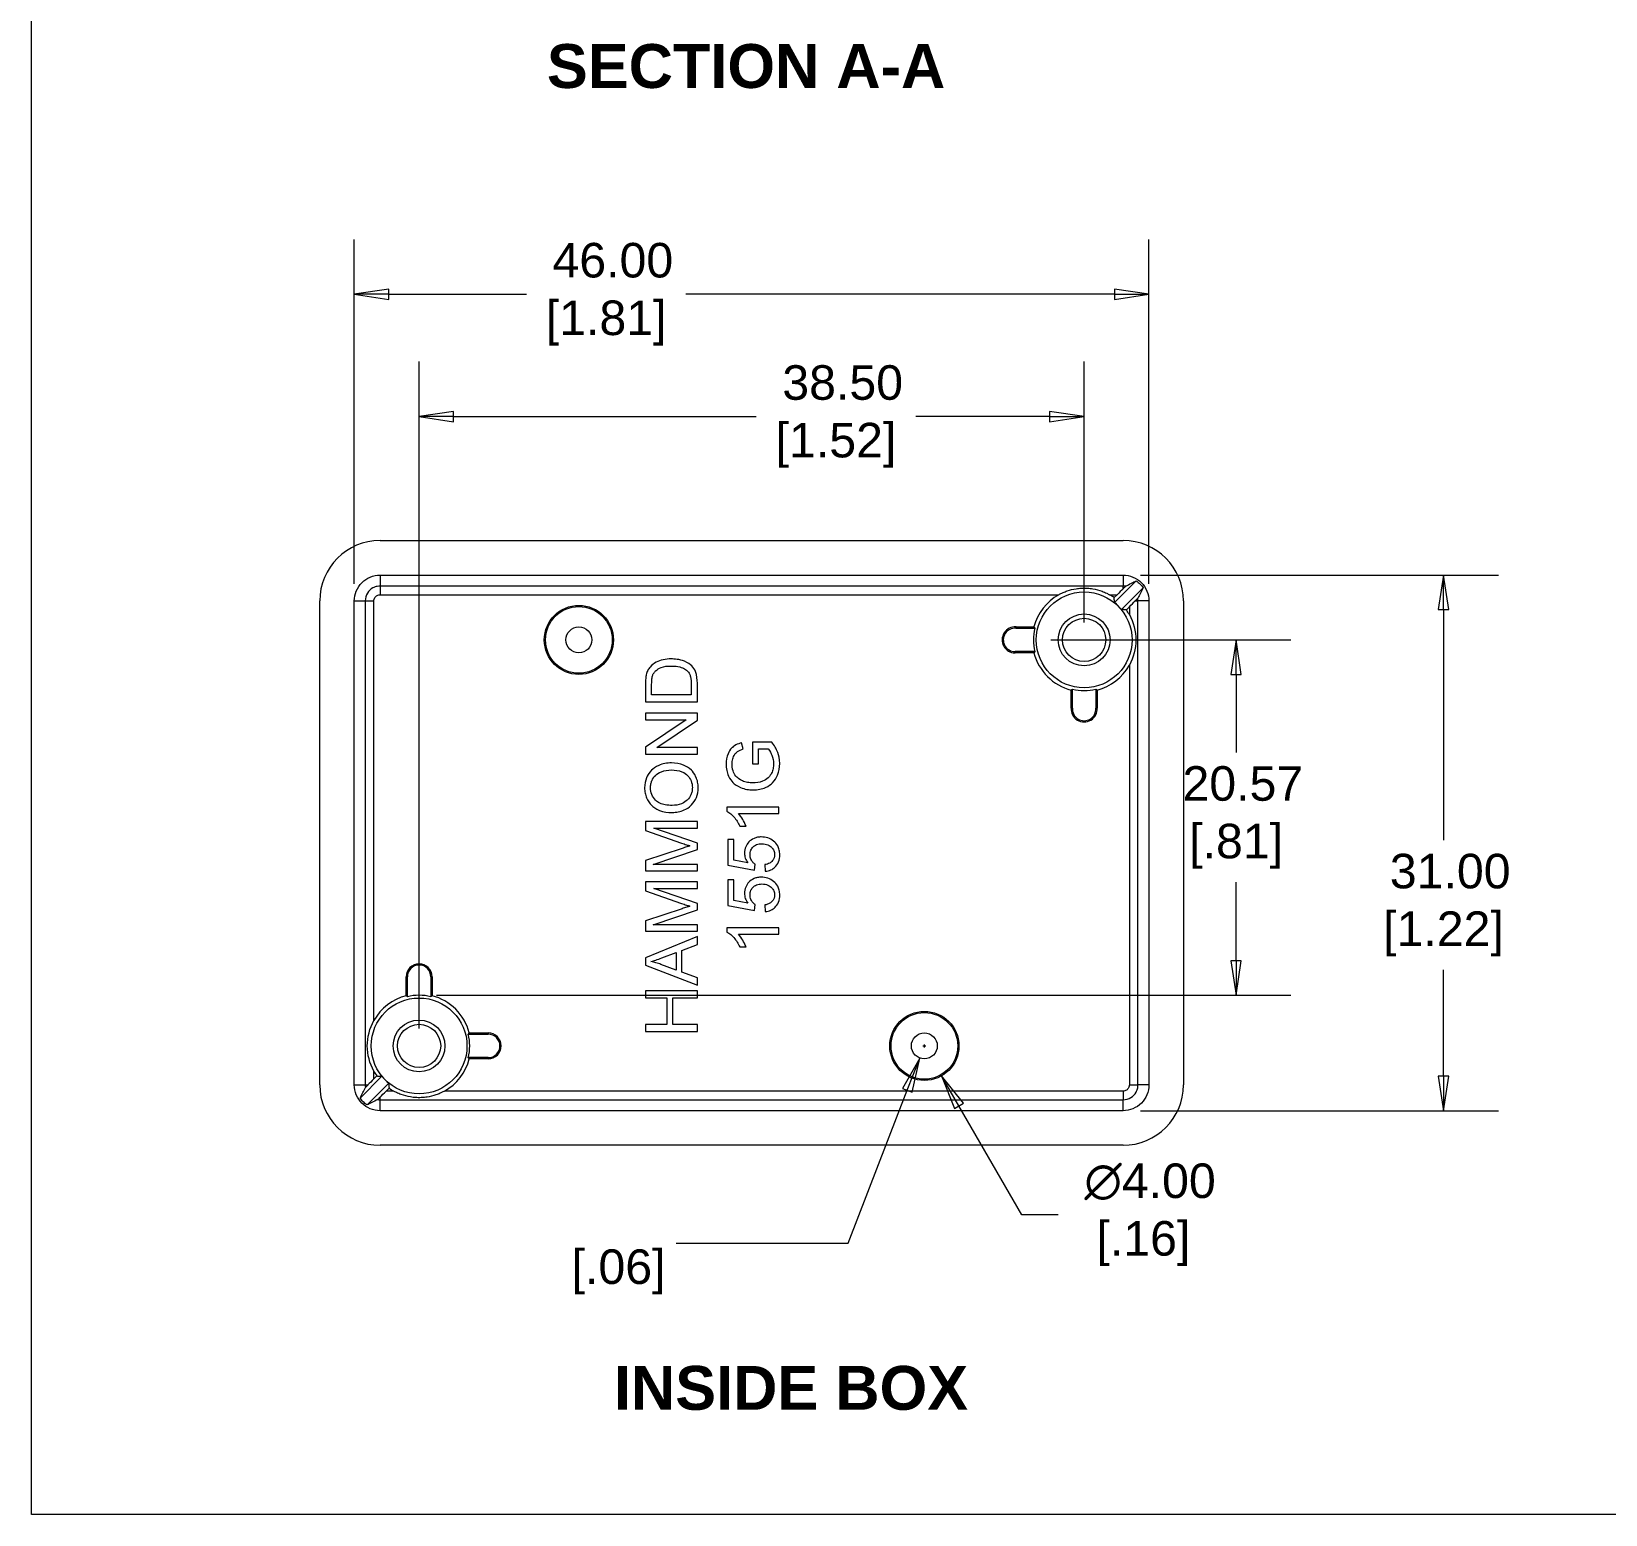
# Model space of a CAD drawing. Header units: millimetres. Extents: x 5 to 275, y 5 to 211.
# Drawn here: x 7.6 to 98.7, y 7.6 to 93.5 of the extents above; entities that cross this region are included whole.
import ezdxf

# ---------------------------------------------------------------- set-up
doc = ezdxf.new("R2010")
doc.units = ezdxf.units.MM
for name, color, linetype, lineweight in [('Dimension (ANSI)', 7, 'Continuous', 9), ('Sketch Geometry (ANSI)', 7, 'Continuous', 9), ('Symbol (ANSI)', 7, 'Continuous', 9), ('Visible (ANSI)', 7, 'Continuous', 9), ('Visible Narrow (ANSI)', 7, 'Continuous', 9)]:
    doc.layers.add(name, color=color, linetype=linetype, lineweight=lineweight)
doc.styles.add('Label Text (ANSI)', font='arialbd.ttf')
doc.styles.add('Note Text (ANSI)', font='arial.ttf')
doc.dimstyles.new('Default - mm (ANSI)', dxfattribs={"dimtxt": 2, "dimasz": 2, "dimexe": 3.175, "dimexo": 1, "dimgap": 0.8, "dimtad": 0, "dimtih": 1, "dimtoh": 1, "dimrnd": 1e-08, "dimzin": 4, "dimdsep": 46, "dimtxsty": 'Note Text (ANSI)', "dimblk": 'Filled-1', "dimcen": 0.09, "dimdle": 10, "dimclrd": 256, "dimclre": 256, "dimclrt": 256, "dimadec": 1, "dimazin": 0, "dimtfac": 1.524, "dimtofl": 0, "dimtmove": 0, "dimatfit": 3, "dimfxl": 0, "dimtolj": 1, "dimtzin": 0, "dimlwd": -1, "dimlwe": -1, "dimarcsym": 0})

# ---------------------------------------------------------------- blocks, each defined once
blk = doc.blocks.new('Borders Default Border')
at = {"layer": 'Sketch Geometry (ANSI)', "flags": 128}
blk.add_lwpolyline([(7.62, 7.62), (7.62, 208.28), (271.78, 208.28), (271.78, 7.62), (7.62, 7.62)], dxfattribs=at)
blk = doc.blocks.new('Filled-1')
at = {"color": 0}
for p, q in [((0, 0), (-1, 0.15)), ((-1, 0.15), (-1, -0.15)), ((-1, 0), (0, 0)), ((-1, -0.15), (0, 0))]:
    blk.add_line(p, q, dxfattribs=at)
at = {"color": 0, "flags": 128}
blk.add_lwpolyline([(-1, -0.15), (0, 0), (-1, 0.15), (-1, -0.15)], dxfattribs=at)
at = {"color": 0}
blk.add_solid([(-1, -0.15), (0, 0), (-1, 0.15), (-1, -0.15)], dxfattribs=at)
blk = doc.blocks.new('*D30')
at = {"layer": 'Defpoints', "color": 0, "transparency": 16777216}
for p in [(26.308, 78.25), (26.308, 60.495), (72.308, 60.495)]:
    blk.add_point(p, dxfattribs=at)
at = {"layer": 'Dimension (ANSI)', "transparency": 16777216}
for p, q in [((26.308, 61.495), (26.308, 81.425)), ((72.308, 61.495), (72.308, 81.425)), ((28.308, 78.25), (36.269, 78.25)), ((70.308, 78.25), (45.503, 78.25))]:
    blk.add_line(p, q, dxfattribs=at)
at = {"layer": 'Dimension (ANSI)', "transparency": 16777216, "xscale": 2, "yscale": 2, "zscale": 2, "rotation": 180}
blk.add_blockref('Filled-1', (26.308, 78.25), dxfattribs=at)
at = {"layer": 'Dimension (ANSI)', "transparency": 16777216, "xscale": 2, "yscale": 2, "zscale": 2}
blk.add_blockref('Filled-1', (72.308, 78.25), dxfattribs=at)
at = {"layer": 'Dimension (ANSI)', "transparency": 16777216, "insert": (40.886, 78.25), "char_height": 2, "attachment_point": 5, "style": 'Note Text (ANSI)'}
blk.add_mtext('\\A1; 46.00\\P[1.81]', dxfattribs=at)
blk = doc.blocks.new('*D31')
at = {"layer": 'Defpoints', "color": 0, "transparency": 16777216}
for p in [(70.811, 61.992), (70.811, 30.992), (89.361, 30.992)]:
    blk.add_point(p, dxfattribs=at)
at = {"layer": 'Dimension (ANSI)', "transparency": 16777216}
for p, q in [((71.811, 61.992), (92.536, 61.992)), ((89.361, 59.992), (89.361, 46.645)), ((89.361, 32.992), (89.361, 39.14)), ((71.811, 30.992), (92.536, 30.992))]:
    blk.add_line(p, q, dxfattribs=at)
at = {"layer": 'Dimension (ANSI)', "transparency": 16777216, "xscale": 2, "yscale": 2, "zscale": 2}
for p, rotation in [((89.361, 61.992), 90), ((89.361, 30.992), 270)]:
    blk.add_blockref('Filled-1', p, dxfattribs=dict(at, rotation=rotation))
at = {"layer": 'Dimension (ANSI)', "transparency": 16777216, "insert": (89.361, 42.893), "char_height": 2, "attachment_point": 5, "style": 'Note Text (ANSI)'}
blk.add_mtext('\\A1; 31.00\\P[1.22]', dxfattribs=at)
blk = doc.blocks.new('*D34')
at = {"layer": 'Defpoints', "color": 0, "transparency": 16777216}
for p in [(58.308, 36.474), (60.308, 33.01)]:
    blk.add_point(p, dxfattribs=at)
at = {"layer": 'Dimension (ANSI)', "transparency": 16777216}
for p, q in [((59.218, 34.742), (59.398, 34.742)), ((59.308, 34.652), (59.308, 34.832)), ((64.95, 24.97), (61.308, 31.278)), ((67.062, 24.97), (64.95, 24.97))]:
    blk.add_line(p, q, dxfattribs=at)
at = {"layer": 'Dimension (ANSI)', "transparency": 16777216, "xscale": 2, "yscale": 2, "zscale": 2, "rotation": 120.0000000000115}
blk.add_blockref('Filled-1', (60.308, 33.01), dxfattribs=at)
at = {"layer": 'Dimension (ANSI)', "transparency": 16777216, "insert": (71.988, 24.97), "char_height": 2, "attachment_point": 5, "style": 'Note Text (ANSI)'}
blk.add_mtext('\\A1; ∅4.00\\P[.16]', dxfattribs=at)
blk = doc.blocks.new('*D35')
at = {"layer": 'Defpoints', "color": 0, "transparency": 16777216}
for p in [(59.578, 35.442), (59.037, 34.042)]:
    blk.add_point(p, dxfattribs=at)
at = {"layer": 'Dimension (ANSI)', "transparency": 16777216}
for p, q in [((59.218, 34.742), (59.398, 34.742)), ((59.308, 34.652), (59.308, 34.832)), ((54.9, 23.33), (58.317, 32.177)), ((44.939, 23.33), (54.9, 23.33))]:
    blk.add_line(p, q, dxfattribs=at)
at = {"layer": 'Dimension (ANSI)', "transparency": 16777216, "xscale": 2, "yscale": 2, "zscale": 2, "rotation": 68.87922889485843}
blk.add_blockref('Filled-1', (59.037, 34.042), dxfattribs=at)
at = {"layer": 'Dimension (ANSI)', "transparency": 16777216, "insert": (41.606, 23.33), "char_height": 2, "attachment_point": 5, "style": 'Note Text (ANSI)'}
blk.add_mtext('\\A1; \\P[.06]', dxfattribs=at)
blk = doc.blocks.new('*D36')
at = {"layer": 'Defpoints', "color": 0, "transparency": 16777216}
for p in [(68.558, 71.171), (68.558, 58.242), (30.058, 34.742)]:
    blk.add_point(p, dxfattribs=at)
at = {"layer": 'Dimension (ANSI)', "transparency": 16777216}
for p, q in [((30.058, 35.742), (30.058, 74.346)), ((68.558, 59.242), (68.558, 74.346)), ((32.058, 71.171), (49.574, 71.171)), ((66.558, 71.171), (58.808, 71.171))]:
    blk.add_line(p, q, dxfattribs=at)
at = {"layer": 'Dimension (ANSI)', "transparency": 16777216, "xscale": 2, "yscale": 2, "zscale": 2, "rotation": 180}
blk.add_blockref('Filled-1', (30.058, 71.171), dxfattribs=at)
at = {"layer": 'Dimension (ANSI)', "transparency": 16777216, "xscale": 2, "yscale": 2, "zscale": 2}
blk.add_blockref('Filled-1', (68.558, 71.171), dxfattribs=at)
at = {"layer": 'Dimension (ANSI)', "transparency": 16777216, "insert": (54.191, 71.171), "char_height": 2, "attachment_point": 5, "style": 'Note Text (ANSI)'}
blk.add_mtext('\\A1; 38.50\\P[1.52]', dxfattribs=at)
blk = doc.blocks.new('*D37')
at = {"layer": 'Defpoints', "color": 0, "transparency": 16777216}
for p in [(65.628, 58.241), (30.059, 37.672), (77.356, 37.672)]:
    blk.add_point(p, dxfattribs=at)
at = {"layer": 'Dimension (ANSI)', "transparency": 16777216}
for p, q in [((66.628, 58.241), (80.531, 58.241)), ((77.356, 56.241), (77.356, 51.717)), ((77.356, 39.672), (77.356, 44.212)), ((31.059, 37.672), (80.531, 37.672))]:
    blk.add_line(p, q, dxfattribs=at)
at = {"layer": 'Dimension (ANSI)', "transparency": 16777216, "xscale": 2, "yscale": 2, "zscale": 2}
for p, rotation in [((77.356, 58.241), 90), ((77.356, 37.672), 270)]:
    blk.add_blockref('Filled-1', p, dxfattribs=dict(at, rotation=rotation))
at = {"layer": 'Dimension (ANSI)', "transparency": 16777216, "insert": (77.356, 47.965), "char_height": 2, "attachment_point": 5, "style": 'Note Text (ANSI)'}
blk.add_mtext('\\A1; 20.57\\P[.81]', dxfattribs=at)

msp = doc.modelspace()

# ---------------------------------------------------------------- linework, layer by layer
at = {"layer": 'Visible (ANSI)'}
for p, q in [((27.804, 63.992), (70.811, 63.992)), ((27.804, 61.992), (70.811, 61.992)), ((70.315, 60.398), (71.573, 61.656)), ((71.971, 61.257), (70.714, 60)), ((24.308, 32.489), (24.308, 60.495)), ((26.308, 32.489), (26.308, 60.495)), ((70.296, 60.687), (70.467, 60.859)), ((71.174, 60.151), (71.003, 59.98)), ((72.308, 60.495), (72.308, 32.489)), ((74.308, 60.495), (74.308, 32.489)), ((64.611, 58.92), (65.707, 58.92)), ((64.614, 58.99), (65.652, 58.99)), ((65.708, 57.562), (64.558, 57.562)), ((65.653, 57.492), (64.558, 57.492)), ((43.167, 55.693), (43.167, 54.66)), ((43.522, 55.058), (43.522, 55.689)), ((45.813, 55.698), (45.813, 55.058)), ((46.167, 54.66), (46.167, 55.744)), ((45.813, 55.058), (43.522, 55.058)), ((67.81, 54.298), (67.81, 55.337)), ((67.88, 54.296), (67.88, 55.391)), ((69.236, 55.391), (69.236, 54.296)), ((69.306, 55.337), (69.306, 54.298)), ((43.167, 54.66), (46.167, 54.66)), ((46.167, 53.994), (43.167, 53.994)), ((43.167, 53.994), (43.167, 53.615)), ((46.167, 53.587), (46.167, 53.994)), ((43.167, 53.615), (45.522, 53.615)), ((45.522, 53.615), (43.167, 52.037)), ((43.812, 52.01), (46.167, 53.587)), ((43.167, 52.037), (43.167, 51.63)), ((46.167, 52.01), (43.812, 52.01)), ((46.167, 51.63), (46.167, 52.01)), ((48.826, 51.928), (48.728, 52.285)), ((50.47, 52.331), (49.359, 52.331)), ((49.359, 52.331), (49.359, 51.062)), ((49.713, 51.062), (49.713, 51.942)), ((49.713, 51.942), (50.269, 51.942)), ((43.167, 51.63), (46.167, 51.63)), ((49.359, 51.062), (49.713, 51.062)), ((50.888, 48.563), (47.877, 48.563)), ((47.877, 48.563), (47.877, 48.325)), ((50.888, 48.194), (50.888, 48.563)), ((46.167, 47.734), (43.167, 47.734)), ((43.167, 47.734), (43.167, 47.201)), ((46.167, 47.352), (46.167, 47.734)), ((48.542, 48.194), (50.888, 48.194)), ((48.629, 47.458), (48.986, 47.458)), ((43.167, 47.201), (45.255, 46.481)), ((46.167, 46.476), (43.657, 47.352)), ((43.657, 47.352), (46.167, 47.352)), ((46.167, 46.119), (46.167, 46.476)), ((48.279, 46.694), (47.927, 46.694)), ((47.927, 46.694), (47.927, 45.204)), ((48.279, 45.498), (48.279, 46.694)), ((45.291, 46.176), (43.167, 45.465)), ((43.613, 45.25), (46.167, 46.119)), ((43.167, 45.465), (43.167, 44.869)), ((43.167, 44.869), (46.167, 44.869)), ((46.167, 45.25), (43.613, 45.25)), ((46.167, 44.869), (46.167, 45.25)), ((47.927, 45.204), (49.468, 44.913)), ((49.084, 45.336), (48.279, 45.498)), ((49.468, 44.913), (49.514, 45.258)), ((50.07, 45.233), (50.102, 44.847)), ((46.167, 44.242), (43.167, 44.242)), ((43.167, 44.242), (43.167, 43.709)), ((46.167, 42.984), (43.657, 43.86)), ((43.657, 43.86), (46.167, 43.86)), ((46.167, 43.86), (46.167, 44.242)), ((48.279, 44.364), (47.927, 44.364)), ((47.927, 44.364), (47.927, 42.873)), ((48.279, 43.168), (48.279, 44.364)), ((43.167, 43.709), (45.255, 42.989)), ((46.167, 42.628), (46.167, 42.984)), ((47.927, 42.873), (49.468, 42.583)), ((49.084, 43.006), (48.279, 43.168)), ((49.468, 42.583), (49.514, 42.928)), ((50.07, 42.903), (50.102, 42.517)), ((45.291, 42.685), (43.167, 41.974)), ((43.167, 41.974), (43.167, 41.377)), ((43.613, 41.759), (46.167, 42.628)), ((43.167, 41.377), (46.167, 41.377)), ((46.167, 41.073), (43.167, 39.847)), ((46.167, 41.759), (43.613, 41.759)), ((46.167, 41.377), (46.167, 41.759)), ((46.167, 40.62), (46.167, 41.073)), ((50.888, 41.572), (47.877, 41.572)), ((47.877, 41.572), (47.877, 41.335)), ((48.542, 41.204), (50.888, 41.204)), ((50.888, 41.204), (50.888, 41.572)), ((44.105, 39.833), (44.937, 40.149)), ((44.937, 40.149), (44.937, 39.129)), ((45.259, 40.273), (46.167, 40.62)), ((45.259, 39.015), (45.259, 40.273)), ((48.629, 40.468), (48.986, 40.468)), ((43.167, 39.847), (43.167, 39.417)), ((43.167, 39.417), (46.167, 38.265)), ((44.937, 39.129), (44.057, 39.461)), ((29.309, 37.647), (29.309, 38.742)), ((29.378, 37.592), (29.378, 38.742)), ((30.739, 38.742), (30.739, 37.592)), ((30.809, 38.742), (30.809, 37.647)), ((46.167, 38.686), (45.259, 39.015)), ((46.167, 38.265), (46.167, 38.686)), ((46.167, 37.931), (43.167, 37.931)), ((43.167, 37.931), (43.167, 37.533)), ((43.167, 37.533), (44.4, 37.533)), ((44.4, 37.533), (44.4, 35.978)), ((44.754, 35.978), (44.754, 37.533)), ((44.754, 37.533), (46.167, 37.533)), ((46.167, 37.533), (46.167, 37.931)), ((44.4, 35.978), (43.167, 35.978)), ((43.167, 35.978), (43.167, 35.58)), ((43.167, 35.58), (46.167, 35.58)), ((46.167, 35.978), (44.754, 35.978)), ((46.167, 35.58), (46.167, 35.978)), ((32.908, 35.422), (34.058, 35.422)), ((32.962, 35.492), (34.058, 35.492)), ((34.058, 34.062), (32.908, 34.062)), ((34.058, 33.992), (32.962, 33.992)), ((26.644, 31.727), (27.902, 32.984)), ((27.441, 32.833), (27.613, 33.004)), ((28.3, 32.586), (27.043, 31.328)), ((28.32, 32.297), (28.148, 32.126)), ((70.811, 30.992), (27.804, 30.992)), ((70.811, 28.992), (27.804, 28.992))]:
    msp.add_line(p, q, dxfattribs=at)
for centre, radius in [((39.308, 58.242), 2), ((39.308, 58.242), 1.93), ((68.558, 58.242), 2.773), ((68.558, 58.242), 1.5), ((68.558, 58.242), 1.25), ((39.308, 58.242), 0.75), ((30.058, 34.742), 2.773), ((59.308, 34.742), 2), ((59.308, 34.742), 1.93), ((30.058, 34.742), 1.5), ((30.058, 34.742), 1.25), ((59.308, 34.742), 0.75)]:
    msp.add_circle(centre, radius, dxfattribs=at)
for centre, radius, start, end in [((68.558, 58.242), 3, 119.29094, 165.56415), ((68.558, 58.242), 3, 54.59407, 60.70906), ((68.558, 58.242), 2.782, 39.18567, 50.81433), ((68.558, 58.242), 3, 29.29094, 35.40593), ((64.558, 58.242), 0.75, 85.69878, 270), ((64.558, 58.242), 0.68, 85.4833, 270), ((68.558, 58.242), 2.93, 166.62001, 193.42245), ((68.558, 58.242), 3, 194.47751, 255.56415), ((68.558, 58.242), 3, 284.43585, 330.70906), ((68.558, 58.242), 2.93, 256.62001, 283.37999), ((68.558, 54.242), 0.75, 175.69878, 4.30122), ((68.558, 54.242), 0.68, 175.4833, 4.5167), ((30.059, 38.742), 0.75, 0.00005, 180.00005), ((30.059, 38.742), 0.68, 0.00005, 180.00005), ((30.058, 34.742), 3, 104.46177, 150.70906), ((30.058, 34.742), 2.93, 76.56151, 103.4064), ((30.058, 34.742), 3, 14.47752, 75.50674), ((30.058, 34.742), 2.93, 346.57756, 13.42246), ((34.058, 34.742), 0.75, 270.00005, 90.00005), ((34.058, 34.742), 0.68, 270.00005, 90.00005), ((30.058, 34.742), 3, 299.29094, 345.5225), ((30.058, 34.742), 3, 209.29094, 215.40593), ((30.058, 34.742), 2.782, 219.18567, 230.81433), ((30.058, 34.742), 3, 234.59407, 240.70906)]:
    msp.add_arc(centre, radius, start, end, dxfattribs=at)
for centre, major_axis, ratio, start_param, end_param in [((27.811, 60.489), (-2.48, 2.48), 0.998099, 5.498738, 7.067632), ((70.804, 60.489), (2.48, 2.48), 0.998099, 5.498738, 7.067632), ((70.479, 60.859), (0.5, 0.5), 0.012341, 0.833496, 1.58314), ((71.174, 60.164), (0.5, 0.5), 0.012341, 4.700045, 5.44969), ((27.441, 32.82), (-0.5, -0.5), 0.012341, 4.700045, 5.44969), ((27.811, 32.495), (-2.48, -2.48), 0.998099, 5.498738, 7.067632), ((28.136, 32.126), (-0.5, -0.5), 0.012341, 0.833496, 1.58314), ((70.804, 32.495), (2.48, -2.48), 0.998099, 5.498738, 7.067632)]:
    msp.add_ellipse(centre, major_axis=major_axis, ratio=ratio, start_param=start_param, end_param=end_param, dxfattribs=at)
for points, degree in [([(26.308, 60.495), (26.308, 60.889), (26.632, 61.668), (27.411, 61.992), (27.804, 61.992)], 3), ([(70.811, 61.992), (71.204, 61.992), (71.984, 61.668), (72.308, 60.889), (72.308, 60.495)], 3), ([(70.965, 61.344), (71.177, 61.467), (71.42, 61.584), (71.573, 61.656)], 3), ([(70.315, 60.398), (70.308, 60.54), (70.296, 60.687)], 2), ([(71.003, 59.98), (70.856, 59.993), (70.714, 60)], 2), ([(65.652, 58.99), (65.68, 58.955), (65.707, 58.92)], 2), ([(65.708, 57.562), (65.68, 57.527), (65.653, 57.492)], 2), ([(67.81, 55.337), (67.845, 55.364), (67.88, 55.391)], 2), ([(69.236, 55.391), (69.27, 55.364), (69.306, 55.337)], 2), ([(29.378, 37.592), (29.355, 37.611), (29.332, 37.629), (29.309, 37.647)], 3), ([(30.809, 37.647), (30.773, 37.619), (30.739, 37.592)], 2), ([(32.908, 35.422), (32.935, 35.457), (32.962, 35.492)], 2), ([(32.962, 33.992), (32.935, 34.027), (32.908, 34.062)], 2), ([(27.613, 33.004), (27.76, 32.992), (27.902, 32.984)], 2), ([(27.804, 30.992), (27.411, 30.992), (26.632, 31.316), (26.308, 32.096), (26.308, 32.489)], 3), ([(28.3, 32.586), (28.307, 32.444), (28.32, 32.297)], 2), ([(72.308, 32.489), (72.308, 32.096), (71.984, 31.316), (71.204, 30.992), (70.811, 30.992)], 3), ([(27.651, 31.64), (27.439, 31.517), (27.196, 31.4), (27.043, 31.328)], 3)]:
    msp.add_open_spline(points, degree=degree, dxfattribs=at)
for points, knots in [([(67.09, 60.859), (67.119, 60.875), (67.147, 60.89), (67.231, 60.933), (67.286, 60.96), (67.42, 61.019), (67.499, 61.05), (67.748, 61.135), (67.92, 61.177), (68.188, 61.218), (68.283, 61.228), (68.422, 61.236), (68.466, 61.238), (68.545, 61.239), (68.581, 61.239), (68.664, 61.238), (68.709, 61.236), (68.858, 61.226), (68.959, 61.214), (69.241, 61.167), (69.422, 61.12), (69.689, 61.022), (69.779, 60.984), (69.897, 60.927), (69.928, 60.911), (69.98, 60.883), (70.003, 60.871), (70.025, 60.859)], [0, 0, 0, 0, 0.0098293, 0.0098293, 0.028188, 0.028188, 0.0538659, 0.0538659, 0.1078791, 0.1078791, 0.1367126, 0.1367126, 0.149914, 0.149914, 0.1607701, 0.1607701, 0.1746256, 0.1746256, 0.2055826, 0.2055826, 0.2621658, 0.2621658, 0.2915431, 0.2915431, 0.3017747, 0.3017747, 0.3094839, 0.3094839, 0.3094839, 0.3094839]), ([(70.811, 61.199), (70.837, 61.225), (70.862, 61.248), (70.903, 61.288), (70.92, 61.305), (70.951, 61.333), (70.962, 61.343), (70.965, 61.344)], [-0.04197744, -0.04197744, -0.04197744, -0.04197744, -0.02881857, -0.02881857, -0.01625269, -0.01625269, 0, 0, 0, 0]), ([(71.573, 61.656), (71.654, 61.602), (71.73, 61.54), (71.863, 61.405), (71.921, 61.334), (71.971, 61.257)], [-0.13763338, -0.13763338, -0.13763338, -0.13763338, -0.10834059, -0.10834059, -0.08077317, -0.08077317, -0.08077317, -0.08077317]), ([(71.971, 61.257), (71.924, 61.157), (71.872, 61.048), (71.773, 60.854), (71.72, 60.752), (71.66, 60.649)], [-1.21962, -1.21962, -1.21962, -1.21962, -0.56465, -0.56465, -0.04736, -0.04736, -0.04736, -0.04736]), ([(71.66, 60.649), (71.659, 60.647), (71.654, 60.641), (71.637, 60.623), (71.625, 60.61), (71.587, 60.57), (71.555, 60.537), (71.515, 60.495)], [-0.04715026, -0.04715026, -0.04715026, -0.04715026, -0.03410186, -0.03410186, -0.02080633, -0.02080633, 0, 0, 0, 0]), ([(71.174, 59.71), (71.175, 59.708), (71.176, 59.706), (71.416, 59.277), (71.555, 58.732), (71.555, 57.752), (71.416, 57.207), (71.176, 56.778), (71.175, 56.776), (71.174, 56.774)], [0.1008244, 0.1008244, 0.1008244, 0.1008244, 0.1014068, 0.1014068, 0.2484648, 0.2484648, 0.3955229, 0.3955229, 0.3961053, 0.3961053, 0.3961053, 0.3961053]), ([(43.426, 56.667), (43.373, 56.606), (43.33, 56.539), (43.257, 56.391), (43.23, 56.311), (43.211, 56.228)], [-0.04955521, -0.04955521, -0.04955521, -0.04955521, -0.02542363, -0.02542363, 0, 0, 0, 0]), ([(44.651, 57.141), (44.493, 57.141), (44.334, 57.127), (44.031, 57.062), (43.899, 57.015), (43.644, 56.88), (43.525, 56.786), (43.426, 56.667)], [-0.1285531, -0.1285531, -0.1285531, -0.1285531, -0.0865469, -0.0865469, -0.0463717, -0.0463717, 0, 0, 0, 0]), ([(43.583, 56.201), (43.603, 56.252), (43.629, 56.3), (43.695, 56.392), (43.735, 56.435), (43.845, 56.531), (43.934, 56.6), (44.246, 56.711), (44.445, 56.731), (44.644, 56.731)], [-0.1772741, -0.1772741, -0.1772741, -0.1772741, -0.1451941, -0.1451941, -0.1112775, -0.1112775, -0.0598928, -0.0598928, 0, 0, 0, 0]), ([(44.644, 56.731), (44.777, 56.731), (44.915, 56.722), (45.192, 56.67), (45.29, 56.631), (45.449, 56.556), (45.532, 56.502), (45.602, 56.432)], [-0.07293069, -0.07293069, -0.07293069, -0.07293069, -0.05256811, -0.05256811, -0.0297603, -0.0297603, 0, 0, 0, 0]), ([(46.167, 55.744), (46.167, 55.936), (46.148, 56.188), (46.004, 56.536), (45.936, 56.638), (45.747, 56.824), (45.626, 56.919), (45.124, 57.123), (44.836, 57.141), (44.651, 57.141)], [-0.2026089, -0.2026089, -0.2026089, -0.2026089, -0.1320803, -0.1320803, -0.0934148, -0.0934148, -0.0554608, -0.0554608, 0, 0, 0, 0]), ([(43.211, 56.228), (43.194, 56.157), (43.184, 56.075), (43.17, 55.901), (43.167, 55.794), (43.167, 55.693)], [-0.05221158, -0.05221158, -0.05221158, -0.05221158, -0.03020679, -0.03020679, 0, 0, 0, 0]), ([(43.522, 55.689), (43.522, 55.787), (43.525, 55.895), (43.546, 56.066), (43.56, 56.14), (43.583, 56.201)], [-0.04543009, -0.04543009, -0.04543009, -0.04543009, -0.01944542, -0.01944542, 0, 0, 0, 0]), ([(45.602, 56.432), (45.638, 56.397), (45.667, 56.358), (45.719, 56.268), (45.741, 56.217), (45.777, 56.107), (45.813, 55.977), (45.813, 55.698)], [-0.2279655, -0.2279655, -0.2279655, -0.2279655, -0.159987, -0.159987, -0.0836849, -0.0836849, 0, 0, 0, 0]), ([(48.728, 52.285), (48.615, 52.256), (48.502, 52.217), (48.273, 52.098), (48.198, 52.031), (48.061, 51.891), (47.993, 51.776), (47.867, 51.464), (47.836, 51.263), (47.836, 51.059)], [-0.1356851, -0.1356851, -0.1356851, -0.1356851, -0.119973, -0.119973, -0.101016, -0.101016, -0.0611303, -0.0611303, 0, 0, 0, 0]), ([(50.269, 51.942), (50.376, 51.822), (50.45, 51.645), (50.546, 51.409), (50.58, 51.241), (50.58, 51.066)], [-0.0764088, -0.0764088, -0.0764088, -0.0764088, -0.05234445, -0.05234445, 0, 0, 0, 0]), ([(50.939, 51.089), (50.939, 51.356), (50.88, 51.57), (50.738, 51.947), (50.616, 52.147), (50.47, 52.331)], [-0.1206562, -0.1206562, -0.1206562, -0.1206562, -0.0703621, -0.0703621, 0, 0, 0, 0]), ([(44.672, 51.122), (44.542, 51.122), (44.412, 51.111), (44.164, 51.063), (44.048, 51.028), (43.731, 50.89), (43.601, 50.783), (43.353, 50.538), (43.267, 50.365), (43.148, 50.079), (43.115, 49.886), (43.115, 49.689)], [-0.1296103, -0.1296103, -0.1296103, -0.1296103, -0.1196264, -0.1196264, -0.1102509, -0.1102509, -0.0931071, -0.0931071, -0.0593148, -0.0593148, 0, 0, 0, 0]), ([(46.218, 49.689), (46.218, 49.795), (46.207, 49.901), (46.163, 50.108), (46.131, 50.208), (45.996, 50.51), (45.885, 50.634), (45.678, 50.841), (45.516, 50.932), (45.148, 51.084), (44.912, 51.122), (44.672, 51.122)], [-0.1610563, -0.1610563, -0.1610563, -0.1610563, -0.150896, -0.150896, -0.1408522, -0.1408522, -0.1193939, -0.1193939, -0.0720883, -0.0720883, 0, 0, 0, 0]), ([(47.836, 51.059), (47.836, 50.936), (47.846, 50.813), (47.892, 50.579), (47.926, 50.469), (48.049, 50.191), (48.142, 50.072), (48.321, 49.895), (48.458, 49.79), (48.906, 49.602), (49.15, 49.557), (49.402, 49.557)], [-0.2944247, -0.2944247, -0.2944247, -0.2944247, -0.2515514, -0.2515514, -0.2114155, -0.2114155, -0.1456327, -0.1456327, -0.0756582, -0.0756582, 0, 0, 0, 0]), ([(48.176, 51.062), (48.176, 51.16), (48.188, 51.257), (48.241, 51.453), (48.281, 51.537), (48.38, 51.694), (48.443, 51.745), (48.582, 51.842), (48.702, 51.891), (48.826, 51.928)], [-0.07945748, -0.07945748, -0.07945748, -0.07945748, -0.0684914, -0.0684914, -0.05676836, -0.05676836, -0.03881755, -0.03881755, 0, 0, 0, 0]), ([(48.773, 50.081), (48.617, 50.148), (48.507, 50.239), (48.365, 50.381), (48.305, 50.481), (48.23, 50.66), (48.176, 50.809), (48.176, 51.062)], [-0.2698755, -0.2698755, -0.2698755, -0.2698755, -0.187923, -0.187923, -0.0759472, -0.0759472, 0, 0, 0, 0]), ([(50.58, 51.066), (50.58, 50.974), (50.57, 50.882), (50.53, 50.702), (50.5, 50.616), (50.429, 50.462), (50.372, 50.358), (50.174, 50.17), (50.063, 50.104), (49.765, 49.99), (49.568, 49.966), (49.377, 49.966)], [-0.2442233, -0.2442233, -0.2442233, -0.2442233, -0.1917402, -0.1917402, -0.1394154, -0.1394154, -0.0956743, -0.0956743, -0.057292, -0.057292, 0, 0, 0, 0]), ([(49.402, 49.557), (49.528, 49.557), (49.653, 49.568), (49.895, 49.617), (50.009, 49.653), (50.296, 49.781), (50.423, 49.875), (50.657, 50.109), (50.748, 50.267), (50.899, 50.632), (50.939, 50.857), (50.939, 51.089)], [-0.1953012, -0.1953012, -0.1953012, -0.1953012, -0.17333, -0.17333, -0.1523467, -0.1523467, -0.1184588, -0.1184588, -0.0695874, -0.0695874, 0, 0, 0, 0]), ([(43.455, 49.691), (43.455, 49.764), (43.462, 49.837), (43.492, 49.979), (43.513, 50.046), (43.581, 50.196), (43.644, 50.303), (43.816, 50.469), (43.921, 50.549), (44.268, 50.686), (44.468, 50.713), (44.667, 50.713)], [-0.3032273, -0.3032273, -0.3032273, -0.3032273, -0.2441581, -0.2441581, -0.1870631, -0.1870631, -0.1117373, -0.1117373, -0.0596413, -0.0596413, 0, 0, 0, 0]), ([(44.667, 50.713), (44.874, 50.713), (45.087, 50.686), (45.416, 50.547), (45.52, 50.47), (45.689, 50.297), (45.756, 50.197), (45.855, 49.958), (45.877, 49.824), (45.877, 49.686)], [-0.1633167, -0.1633167, -0.1633167, -0.1633167, -0.1137164, -0.1137164, -0.0776567, -0.0776567, -0.0411924, -0.0411924, 0, 0, 0, 0]), ([(43.115, 49.689), (43.115, 49.584), (43.123, 49.479), (43.162, 49.279), (43.189, 49.185), (43.298, 48.931), (43.398, 48.789), (43.608, 48.584), (43.751, 48.465), (44.207, 48.286), (44.458, 48.253), (44.706, 48.253)], [-0.3828693, -0.3828693, -0.3828693, -0.3828693, -0.3177962, -0.3177962, -0.2566812, -0.2566812, -0.1469736, -0.1469736, -0.0742817, -0.0742817, 0, 0, 0, 0]), ([(44.711, 48.662), (44.576, 48.662), (44.438, 48.671), (44.196, 48.715), (44.086, 48.747), (43.897, 48.837), (43.816, 48.892), (43.658, 49.056), (43.583, 49.167), (43.479, 49.415), (43.455, 49.551), (43.455, 49.691)], [-0.1841059, -0.1841059, -0.1841059, -0.1841059, -0.1437597, -0.1437597, -0.1102581, -0.1102581, -0.080785, -0.080785, -0.04196, -0.04196, 0, 0, 0, 0]), ([(44.706, 48.253), (44.827, 48.253), (44.947, 48.265), (45.182, 48.315), (45.296, 48.352), (45.527, 48.456), (45.68, 48.541), (45.945, 48.81), (46.043, 48.958), (46.185, 49.3), (46.218, 49.492), (46.218, 49.689)], [-0.2838564, -0.2838564, -0.2838564, -0.2838564, -0.2281, -0.2281, -0.1727104, -0.1727104, -0.1109445, -0.1109445, -0.0590386, -0.0590386, 0, 0, 0, 0]), ([(45.877, 49.686), (45.877, 49.615), (45.871, 49.545), (45.845, 49.409), (45.825, 49.345), (45.748, 49.164), (45.675, 49.061), (45.516, 48.906), (45.41, 48.818), (45.076, 48.687), (44.892, 48.662), (44.711, 48.662)], [-0.2609896, -0.2609896, -0.2609896, -0.2609896, -0.2203136, -0.2203136, -0.1816437, -0.1816437, -0.1076457, -0.1076457, -0.0545207, -0.0545207, 0, 0, 0, 0]), ([(49.377, 49.966), (49.272, 49.966), (49.167, 49.975), (48.964, 50.014), (48.867, 50.042), (48.773, 50.081)], [-0.06199492, -0.06199492, -0.06199492, -0.06199492, -0.03043053, -0.03043053, 0, 0, 0, 0]), ([(47.877, 48.325), (48.035, 48.247), (48.173, 48.115), (48.423, 47.837), (48.538, 47.654), (48.629, 47.458)], [-0.1121317, -0.1121317, -0.1121317, -0.1121317, -0.0648915, -0.0648915, 0, 0, 0, 0]), ([(48.986, 47.458), (48.931, 47.604), (48.853, 47.748), (48.724, 47.966), (48.639, 48.093), (48.542, 48.194)], [-0.07627552, -0.07627552, -0.07627552, -0.07627552, -0.04204187, -0.04204187, 0, 0, 0, 0]), ([(45.255, 46.481), (45.345, 46.449), (45.443, 46.416), (45.597, 46.365), (45.671, 46.34), (45.735, 46.321)], [-0.04907843, -0.04907843, -0.04907843, -0.04907843, -0.02016252, -0.02016252, 0, 0, 0, 0]), ([(49.869, 46.836), (49.794, 46.836), (49.72, 46.83), (49.578, 46.803), (49.512, 46.783), (49.316, 46.699), (49.221, 46.621), (49.074, 46.468), (49.01, 46.375), (48.918, 46.152), (48.897, 46.029), (48.897, 45.903)], [-0.1309234, -0.1309234, -0.1309234, -0.1309234, -0.1157334, -0.1157334, -0.1015329, -0.1015329, -0.0722857, -0.0722857, -0.0378143, -0.0378143, 0, 0, 0, 0]), ([(50.575, 46.598), (50.477, 46.677), (50.369, 46.737), (50.127, 46.818), (49.998, 46.836), (49.869, 46.836)], [-0.07665693, -0.07665693, -0.07665693, -0.07665693, -0.03899372, -0.03899372, 0, 0, 0, 0]), ([(50.939, 45.812), (50.939, 45.902), (50.93, 45.993), (50.889, 46.163), (50.859, 46.242), (50.757, 46.426), (50.674, 46.52), (50.575, 46.598)], [-0.09051784, -0.09051784, -0.09051784, -0.09051784, -0.06330798, -0.06330798, -0.03795145, -0.03795145, 0, 0, 0, 0]), ([(45.735, 46.321), (45.677, 46.302), (45.609, 46.28), (45.467, 46.234), (45.375, 46.204), (45.291, 46.176)], [-0.0447025, -0.0447025, -0.0447025, -0.0447025, -0.02654099, -0.02654099, 0, 0, 0, 0]), ([(48.897, 45.903), (48.897, 45.804), (48.912, 45.707), (48.976, 45.514), (49.025, 45.422), (49.084, 45.336)], [-0.06106109, -0.06106109, -0.06106109, -0.06106109, -0.03126914, -0.03126914, 0, 0, 0, 0]), ([(49.221, 45.805), (49.221, 45.899), (49.236, 45.992), (49.302, 46.149), (49.345, 46.211), (49.44, 46.304), (49.502, 46.355), (49.693, 46.431), (49.799, 46.445), (49.903, 46.445)], [-0.1544156, -0.1544156, -0.1544156, -0.1544156, -0.1034545, -0.1034545, -0.0616074, -0.0616074, -0.0312903, -0.0312903, 0, 0, 0, 0]), ([(49.514, 45.258), (49.46, 45.292), (49.413, 45.334), (49.342, 45.418), (49.301, 45.476), (49.236, 45.632), (49.221, 45.717), (49.221, 45.805)], [-0.08330461, -0.08330461, -0.08330461, -0.08330461, -0.05061572, -0.05061572, -0.02633763, -0.02633763, 0, 0, 0, 0]), ([(49.903, 46.445), (49.965, 46.445), (50.028, 46.44), (50.146, 46.418), (50.201, 46.402), (50.357, 46.335), (50.425, 46.276), (50.521, 46.175), (50.563, 46.114), (50.623, 45.97), (50.637, 45.891), (50.637, 45.809)], [-0.08641547, -0.08641547, -0.08641547, -0.08641547, -0.07580578, -0.07580578, -0.06611225, -0.06611225, -0.04690731, -0.04690731, -0.02438627, -0.02438627, 0, 0, 0, 0]), ([(50.637, 45.809), (50.637, 45.747), (50.628, 45.685), (50.59, 45.568), (50.562, 45.516), (50.473, 45.4), (50.415, 45.357), (50.274, 45.277), (50.171, 45.249), (50.07, 45.233)], [-0.07410867, -0.07410867, -0.07410867, -0.07410867, -0.06109954, -0.06109954, -0.04854716, -0.04854716, -0.03074793, -0.03074793, 0, 0, 0, 0]), ([(50.102, 44.847), (50.211, 44.857), (50.319, 44.883), (50.514, 44.97), (50.599, 45.029), (50.73, 45.16), (50.807, 45.252), (50.918, 45.525), (50.939, 45.668), (50.939, 45.812)], [-0.2083301, -0.2083301, -0.2083301, -0.2083301, -0.1467584, -0.1467584, -0.0883806, -0.0883806, -0.0431009, -0.0431009, 0, 0, 0, 0]), ([(49.869, 44.506), (49.794, 44.506), (49.72, 44.5), (49.578, 44.473), (49.512, 44.453), (49.316, 44.369), (49.221, 44.291), (49.074, 44.138), (49.01, 44.045), (48.918, 43.822), (48.897, 43.699), (48.897, 43.573)], [-0.1309234, -0.1309234, -0.1309234, -0.1309234, -0.1157334, -0.1157334, -0.1015329, -0.1015329, -0.0722857, -0.0722857, -0.0378143, -0.0378143, 0, 0, 0, 0]), ([(49.221, 43.475), (49.221, 43.569), (49.236, 43.662), (49.302, 43.819), (49.345, 43.881), (49.44, 43.974), (49.502, 44.025), (49.693, 44.101), (49.799, 44.115), (49.903, 44.115)], [-0.1544156, -0.1544156, -0.1544156, -0.1544156, -0.1034545, -0.1034545, -0.0616074, -0.0616074, -0.0312903, -0.0312903, 0, 0, 0, 0]), ([(50.575, 44.268), (50.477, 44.347), (50.369, 44.407), (50.127, 44.488), (49.998, 44.506), (49.869, 44.506)], [-0.07665693, -0.07665693, -0.07665693, -0.07665693, -0.03899372, -0.03899372, 0, 0, 0, 0]), ([(49.903, 44.115), (49.965, 44.115), (50.028, 44.11), (50.146, 44.088), (50.201, 44.072), (50.357, 44.005), (50.425, 43.946), (50.521, 43.845), (50.563, 43.784), (50.623, 43.64), (50.637, 43.561), (50.637, 43.479)], [-0.08641547, -0.08641547, -0.08641547, -0.08641547, -0.07580578, -0.07580578, -0.06611225, -0.06611225, -0.04690731, -0.04690731, -0.02438627, -0.02438627, 0, 0, 0, 0]), ([(50.939, 43.482), (50.939, 43.572), (50.93, 43.663), (50.889, 43.833), (50.859, 43.912), (50.757, 44.096), (50.674, 44.19), (50.575, 44.268)], [-0.09051784, -0.09051784, -0.09051784, -0.09051784, -0.06330798, -0.06330798, -0.03795145, -0.03795145, 0, 0, 0, 0]), ([(45.255, 42.989), (45.345, 42.958), (45.443, 42.924), (45.597, 42.873), (45.671, 42.849), (45.735, 42.829)], [-0.04907843, -0.04907843, -0.04907843, -0.04907843, -0.02016252, -0.02016252, 0, 0, 0, 0]), ([(45.735, 42.829), (45.677, 42.811), (45.609, 42.789), (45.467, 42.743), (45.375, 42.713), (45.291, 42.685)], [-0.0447025, -0.0447025, -0.0447025, -0.0447025, -0.02654099, -0.02654099, 0, 0, 0, 0]), ([(48.897, 43.573), (48.897, 43.474), (48.912, 43.377), (48.976, 43.184), (49.025, 43.092), (49.084, 43.006)], [-0.06106109, -0.06106109, -0.06106109, -0.06106109, -0.03126914, -0.03126914, 0, 0, 0, 0]), ([(49.514, 42.928), (49.46, 42.962), (49.413, 43.004), (49.342, 43.088), (49.301, 43.146), (49.236, 43.302), (49.221, 43.387), (49.221, 43.475)], [-0.08330461, -0.08330461, -0.08330461, -0.08330461, -0.05061572, -0.05061572, -0.02633763, -0.02633763, 0, 0, 0, 0]), ([(50.637, 43.479), (50.637, 43.417), (50.628, 43.355), (50.59, 43.238), (50.562, 43.186), (50.473, 43.07), (50.415, 43.027), (50.274, 42.947), (50.171, 42.919), (50.07, 42.903)], [-0.07410867, -0.07410867, -0.07410867, -0.07410867, -0.06109954, -0.06109954, -0.04854716, -0.04854716, -0.03074793, -0.03074793, 0, 0, 0, 0]), ([(50.102, 42.517), (50.211, 42.527), (50.319, 42.553), (50.514, 42.64), (50.599, 42.699), (50.73, 42.83), (50.807, 42.922), (50.918, 43.195), (50.939, 43.338), (50.939, 43.482)], [-0.2083301, -0.2083301, -0.2083301, -0.2083301, -0.1467584, -0.1467584, -0.0883806, -0.0883806, -0.0431009, -0.0431009, 0, 0, 0, 0]), ([(47.877, 41.335), (48.035, 41.257), (48.173, 41.125), (48.423, 40.847), (48.538, 40.664), (48.629, 40.468)], [-0.1121317, -0.1121317, -0.1121317, -0.1121317, -0.0648915, -0.0648915, 0, 0, 0, 0]), ([(48.986, 40.468), (48.931, 40.614), (48.853, 40.757), (48.724, 40.976), (48.639, 41.103), (48.542, 41.204)], [-0.07627552, -0.07627552, -0.07627552, -0.07627552, -0.04204187, -0.04204187, 0, 0, 0, 0]), ([(43.483, 39.623), (43.574, 39.649), (43.67, 39.68), (43.874, 39.749), (43.992, 39.791), (44.105, 39.833)], [-0.06447197, -0.06447197, -0.06447197, -0.06447197, -0.03614825, -0.03614825, 0, 0, 0, 0]), ([(44.057, 39.461), (43.962, 39.495), (43.867, 39.525), (43.675, 39.58), (43.579, 39.603), (43.483, 39.623)], [-0.05971572, -0.05971572, -0.05971572, -0.05971572, -0.02961858, -0.02961858, 0, 0, 0, 0]), ([(27.441, 33.274), (27.44, 33.276), (27.439, 33.278), (27.199, 33.707), (27.061, 34.252), (27.061, 35.232), (27.199, 35.777), (27.439, 36.206), (27.44, 36.208), (27.441, 36.21)], [0.1008244, 0.1008244, 0.1008244, 0.1008244, 0.1014068, 0.1014068, 0.2484648, 0.2484648, 0.3955229, 0.3955229, 0.3961053, 0.3961053, 0.3961053, 0.3961053]), ([(26.644, 31.727), (26.691, 31.827), (26.744, 31.937), (26.842, 32.13), (26.896, 32.232), (26.955, 32.335)], [-1.21962, -1.21962, -1.21962, -1.21962, -0.56465, -0.56465, -0.04736, -0.04736, -0.04736, -0.04736]), ([(26.955, 32.335), (26.957, 32.337), (26.962, 32.343), (26.978, 32.362), (26.99, 32.374), (27.028, 32.414), (27.06, 32.447), (27.101, 32.489)], [-0.04715024, -0.04715024, -0.04715024, -0.04715024, -0.03410297, -0.03410297, -0.02080604, -0.02080604, 0, 0, 0, 0]), ([(31.525, 32.126), (31.497, 32.11), (31.468, 32.094), (31.385, 32.051), (31.329, 32.024), (31.196, 31.966), (31.117, 31.935), (30.868, 31.849), (30.695, 31.807), (30.427, 31.766), (30.333, 31.756), (30.194, 31.748), (30.15, 31.746), (30.07, 31.745), (30.034, 31.745), (29.952, 31.747), (29.906, 31.749), (29.758, 31.758), (29.657, 31.77), (29.374, 31.817), (29.193, 31.865), (28.926, 31.962), (28.837, 32), (28.718, 32.058), (28.688, 32.073), (28.635, 32.101), (28.612, 32.113), (28.59, 32.126)], [0, 0, 0, 0, 0.0098293, 0.0098293, 0.028188, 0.028188, 0.0538659, 0.0538659, 0.1078791, 0.1078791, 0.1367126, 0.1367126, 0.149914, 0.149914, 0.1607701, 0.1607701, 0.1746256, 0.1746256, 0.2055826, 0.2055826, 0.2621658, 0.2621658, 0.2915431, 0.2915431, 0.3017747, 0.3017747, 0.3094839, 0.3094839, 0.3094839, 0.3094839]), ([(27.043, 31.328), (26.961, 31.382), (26.886, 31.444), (26.752, 31.579), (26.694, 31.65), (26.644, 31.727)], [-0.13763338, -0.13763338, -0.13763338, -0.13763338, -0.10834059, -0.10834059, -0.08077317, -0.08077317, -0.08077317, -0.08077317]), ([(27.804, 31.785), (27.778, 31.759), (27.754, 31.736), (27.712, 31.696), (27.695, 31.68), (27.665, 31.651), (27.654, 31.642), (27.651, 31.64)], [-0.04197744, -0.04197744, -0.04197744, -0.04197744, -0.0288185, -0.0288185, -0.01625168, -0.01625168, 0, 0, 0, 0])]:
    msp.add_open_spline(points, degree=3, knots=knots, dxfattribs=at)
for points, weights in [([(64.614, 58.99), (64.613, 58.954), (64.611, 58.92)], [1.00000000012, 1.00000000068, 1.00000000013]), ([(67.81, 54.298), (67.846, 54.297), (67.88, 54.296)], [0.999999998986, 0.999999994238, 0.999999998935]), ([(69.306, 54.298), (69.27, 54.297), (69.236, 54.296)], [1.00000000015, 1.00000000084, 1.00000000016])]:
    msp.add_rational_spline(points, weights, degree=2, dxfattribs=at)
at = {"layer": 'Visible Narrow (ANSI)'}
for p, q in [((70.811, 61.992), (70.811, 61.358)), ((70.811, 61.358), (27.804, 61.358)), ((27.804, 61.358), (27.804, 60.859)), ((70.811, 61.199), (70.811, 61.358)), ((26.308, 60.495), (26.942, 60.495)), ((26.942, 60.495), (27.441, 60.495)), ((26.942, 60.495), (26.942, 32.489)), ((27.441, 36.21), (27.441, 60.495)), ((27.804, 60.859), (67.09, 60.859)), ((70.025, 60.859), (70.467, 60.859)), ((71.174, 60.151), (71.174, 59.71)), ((71.515, 60.495), (71.674, 60.495)), ((71.674, 32.489), (71.674, 60.495)), ((64.558, 57.492), (64.558, 57.562)), ((71.174, 56.774), (71.174, 32.489)), ((29.309, 38.742), (29.378, 38.742)), ((30.809, 38.742), (30.739, 38.742)), ((34.058, 35.492), (34.058, 35.422)), ((34.058, 33.992), (34.058, 34.062)), ((27.441, 32.833), (27.441, 33.274)), ((26.942, 32.489), (27.101, 32.489)), ((28.59, 32.126), (28.148, 32.126)), ((70.811, 32.126), (31.525, 32.126)), ((70.811, 32.126), (70.811, 31.626)), ((71.174, 32.489), (71.674, 32.489)), ((72.308, 32.489), (71.674, 32.489)), ((27.804, 31.626), (27.804, 31.785)), ((27.804, 31.626), (70.811, 31.626)), ((27.804, 30.992), (27.804, 31.626))]:
    msp.add_line(p, q, dxfattribs=at)
for points in [[(27.804, 61.992), (27.804, 61.781), (27.804, 61.569), (27.804, 61.358)], [(70.965, 61.344), (70.914, 61.354), (70.862, 61.358), (70.811, 61.358)], [(71.674, 60.495), (71.674, 60.547), (71.669, 60.598), (71.66, 60.649)], [(72.308, 60.495), (72.096, 60.495), (71.885, 60.495), (71.674, 60.495)], [(26.308, 32.489), (26.519, 32.489), (26.73, 32.489), (26.942, 32.489)], [(26.942, 32.489), (26.942, 32.438), (26.946, 32.386), (26.955, 32.335)], [(27.651, 31.64), (27.702, 31.631), (27.753, 31.626), (27.804, 31.626)], [(70.811, 30.992), (70.811, 31.203), (70.811, 31.415), (70.811, 31.626)]]:
    msp.add_open_spline(points, degree=3, dxfattribs=at)
for points, knots in [([(27.804, 61.358), (27.749, 61.358), (27.692, 61.353), (27.548, 61.324), (27.463, 61.293), (27.256, 61.178), (27.148, 61.074), (26.986, 60.813), (26.942, 60.654), (26.942, 60.495)], [0, 0, 0, 0, 0.00709896, 0.00709896, 0.0184573, 0.0184573, 0.03663063, 0.03663063, 0.05679168, 0.05679168, 0.05679168, 0.05679168]), ([(27.441, 60.495), (27.441, 60.563), (27.46, 60.63), (27.528, 60.739), (27.573, 60.783), (27.66, 60.831), (27.696, 60.844), (27.757, 60.856), (27.781, 60.859), (27.804, 60.859)], [-0.05679168, -0.05679168, -0.05679168, -0.05679168, -0.03663063, -0.03663063, -0.0184573, -0.0184573, -0.00709896, -0.00709896, 0, 0, 0, 0]), ([(71.174, 32.489), (71.174, 32.465), (71.172, 32.441), (71.16, 32.38), (71.147, 32.344), (71.098, 32.258), (71.055, 32.212), (70.945, 32.144), (70.878, 32.126), (70.811, 32.126)], [-0.05679168, -0.05679168, -0.05679168, -0.05679168, -0.04969272, -0.04969272, -0.03833438, -0.03833438, -0.02016105, -0.02016105, 0, 0, 0, 0]), ([(70.811, 31.626), (70.969, 31.626), (71.129, 31.67), (71.39, 31.832), (71.493, 31.94), (71.609, 32.147), (71.64, 32.233), (71.668, 32.377), (71.674, 32.433), (71.674, 32.489)], [0, 0, 0, 0, 0.02016105, 0.02016105, 0.03833438, 0.03833438, 0.04969272, 0.04969272, 0.05679168, 0.05679168, 0.05679168, 0.05679168])]:
    msp.add_open_spline(points, degree=3, knots=knots, dxfattribs=at)

# ---------------------------------------------------------------- block references
msp.add_blockref('Borders Default Border', (0, 0))

# ---------------------------------------------------------------- texts
at = {"layer": 'Symbol (ANSI)', "char_height": 2.54, "attachment_point": 7, "style": 'Label Text (ANSI)'}
for s, insert in [('SECTION A-A', (37.457, 90.151)), ('INSIDE BOX', (41.338, 13.644))]:
    msp.add_mtext(s, dxfattribs=dict(at, insert=insert))

# ---------------------------------------------------------------- dimensions: what is measured, and where the dimension line sits
at = {"layer": 'Dimension (ANSI)'}
for base, p1, p2, angle, text, override, picture, middle in [((26.308, 78.25), (72.308, 60.495), (26.308, 60.495), 180, ' <>\\X[1.81]', {"dimgap": 0.8, "dimtih": 0, "dimtoh": 0, "dimdec": 2, "dimpost": '\\X', "dimtol": 0, "dimlim": 0, "dimtp": 0, "dimtm": 0, "dimtdec": 2, "dimatfit": 1}, '*D30', (40.886, 78.25)), ((68.558, 71.171), (30.058, 34.742), (68.558, 58.242), 180, ' <>\\X[1.52]', {"dimgap": 0.8, "dimtih": 0, "dimtoh": 0, "dimdec": 2, "dimpost": '\\X', "dimtol": 0, "dimlim": 0, "dimtp": 0, "dimtm": 0, "dimtdec": 2, "dimatfit": 1}, '*D36', (54.191, 71.171)), ((89.361, 30.992), (70.811, 61.992), (70.811, 30.992), 270, ' <>\\X[1.22]', {"dimgap": 0.8, "dimdec": 2, "dimpost": '\\X', "dimtol": 0, "dimlim": 0, "dimtp": 0, "dimtm": 0, "dimtdec": 2, "dimatfit": 1}, '*D31', (89.361, 42.893)), ((77.356, 37.672), (65.628, 58.241), (30.059, 37.672), 90, ' <>\\X[.81]', {"dimgap": 0.8, "dimdec": 2, "dimpost": '\\X', "dimtol": 0, "dimlim": 0, "dimtp": 0, "dimtm": 0, "dimtdec": 2, "dimatfit": 1}, '*D37', (77.356, 47.965))]:
    dim = msp.add_linear_dim(base=base, p1=p1, p2=p2, angle=angle, text=text, dimstyle='Default - mm (ANSI)', override=override, dxfattribs=at)
    dim.commit()
    dim.dimension.update_dxf_attribs({"geometry": picture, "text_midpoint": middle, "dimtype": 160})
for p1, p2, text, picture, middle in [((58.308, 36.474), (60.308, 33.01), ' <>\\X[.16]', '*D34', (71.988, 24.97)), ((59.578, 35.442), (59.037, 34.042), ' \\X[.06]', '*D35', (41.606, 23.33))]:
    dim = msp.add_diameter_dim_2p(p1=p1, p2=p2, text=text, dimstyle='Default - mm (ANSI)', override={"dimgap": 0.8, "dimdec": 2, "dimlfac": 1, "dimpost": '\\X', "dimtol": 0, "dimlim": 0, "dimtp": 0, "dimtm": 0, "dimtdec": 2}, dxfattribs=at)
    dim.commit()
    dim.dimension.update_dxf_attribs({"geometry": picture, "text_midpoint": middle, "dimtype": 163})

doc.saveas('drawing.dxf')
